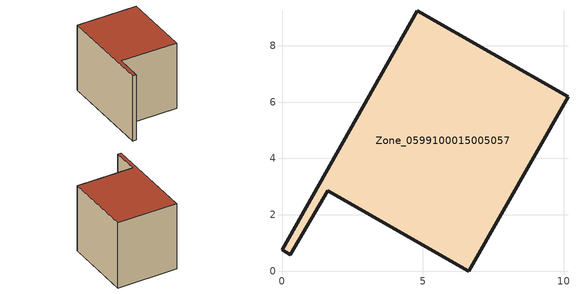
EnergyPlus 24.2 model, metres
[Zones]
Zone_0599100015005057
 floor ground (C_G): 4.8,9.24 10.16,6.19 6.63,0 1.62,2.85 0.3,0.58 0,0.76 z0.74
 wall outside (C_F): 10.16,6.19 4.8,9.24 0,0.76 0.3,0.58 1.62,2.85 6.63,0 10.16,6.19 z0.74:7.72
 roof outside (C_R): 4.8,9.24 0,0.76 0.3,0.58 1.62,2.85 6.63,0 10.16,6.19 z7.72
[BUILDING]
Pand.0599100015005057: North Axis=0; Terrain=City; Loads Convergence Tolerance Value=0.04; Temperature Convergence Tolerance Value=0.4; Solar Distribution=FullExterior; Maximum Number of Warmup Days=25; Minimum Number of Warmup Days=1
[Site:Location]
Rotterdam.The.Hague.AP_ZH_NLD Design_Conditions: Latitude=51.96; Longitude=4.45; Time Zone=1; Elevation=-4.5
[SITE:GROUNDTEMPERATURE:BUILDINGSURFACE]
18, 18, 18, 18, 18, 18, 18, 18, 18, 18, 18, 18
[MATERIAL] Thermal Absorptance=0.9; Solar Absorptance=0.7; Visible Absorptance=0.7
Name | Roughness | Thickness | Conductivity | Density | Specific Heat
G.TI.1946-1964 | MediumSmooth | 0.15 | 1 | 540 | 1210
F.TI.1946-1964 | Rough | 0.3 | 0.857143 | 1920 | 840
R.TI.1946-1964 | MediumRough | 0.2 | 0.277778 | 1500 | 1000
[CONSTRUCTION]
C_G: G.TI.1946-1964
C_F: F.TI.1946-1964
C_R: R.TI.1946-1964
[ZONE]
Zone_0599100015005057: Type=1; Multiplier=1; Ceiling Height=Autocalculate; Volume=Autocalculate; Floor Area=autocalculate; Part of Total Floor Area=Yes
[ZONEINFILTRATION:DESIGNFLOWRATE]
Infil_Zone_0599100015005057: Zone or ZoneList or Space or SpaceList=Zone_0599100015005057; Schedule=AlwaysOn; Design Flow Rate Calculation Method=Flow/Area; Flow Rate per Floor Area=0.003; Constant Term Coefficient=1; Temperature Term Coefficient=0; Velocity Term Coefficient=0; Velocity Squared Term Coefficient=0
[HVACTEMPLATE:ZONE:IDEALLOADSAIRSYSTEM]
Zone_0599100015005057: Maximum Heating Supply Air Temperature=50; Minimum Cooling Supply Air Temperature=13; Maximum Heating Supply Air Humidity Ratio=0.0156; Minimum Cooling Supply Air Humidity Ratio=0.0077; Heating Limit=NoLimit; Cooling Limit=NoLimit; Dehumidification Control Type=ConstantSensibleHeatRatio; Cooling Sensible Heat Ratio=0.7; Dehumidification Setpoint=60; Humidification Control Type=None; Humidification Setpoint=30; Outdoor Air Method=None; Outdoor Air Flow Rate per Person=0.00944; Outdoor Air Flow Rate per Zone Floor Area=0; Outdoor Air Flow Rate per Zone=0; Demand Controlled Ventilation Type=None; Outdoor Air Economizer Type=NoEconomizer; Heat Recovery Type=None; Sensible Heat Recovery Effectiveness=0.7; Latent Heat Recovery Effectiveness=0.65
[ZONECONTROL:THERMOSTAT]
ThermostatControl_Zone_0599100015005057: Zone or ZoneList=Zone_0599100015005057; Control Type Schedule=DualSetpointControlType; Control 1=Thermostat_Zone_0599100015005057; Temperature Difference Between Cutout And Setpoint=0
[THERMOSTATSETPOINT:DUALSETPOINT]
Thermostat_Zone_0599100015005057: Heating Setpoint Temperature Schedule=HeatingSetpoint_Zone_0599100015005057; Cooling Setpoint Temperature Schedule=CoolingSetpoint_Zone_0599100015005057
[SCHEDULE:COMPACT]
HeatingSetpoint_Zone_0599100015005057: Through: 12/31, For: AllDays, Until: 24:00, 21
CoolingSetpoint_Zone_0599100015005057: Through: 12/31, For: AllDays, Until: 24:00, 24
DualSetpointControlType: Through: 12/31, For: AllDays, Until: 24:00, 4
AlwaysOn: Through: 12/31, For: AllDays, Until: 24:00, 1
